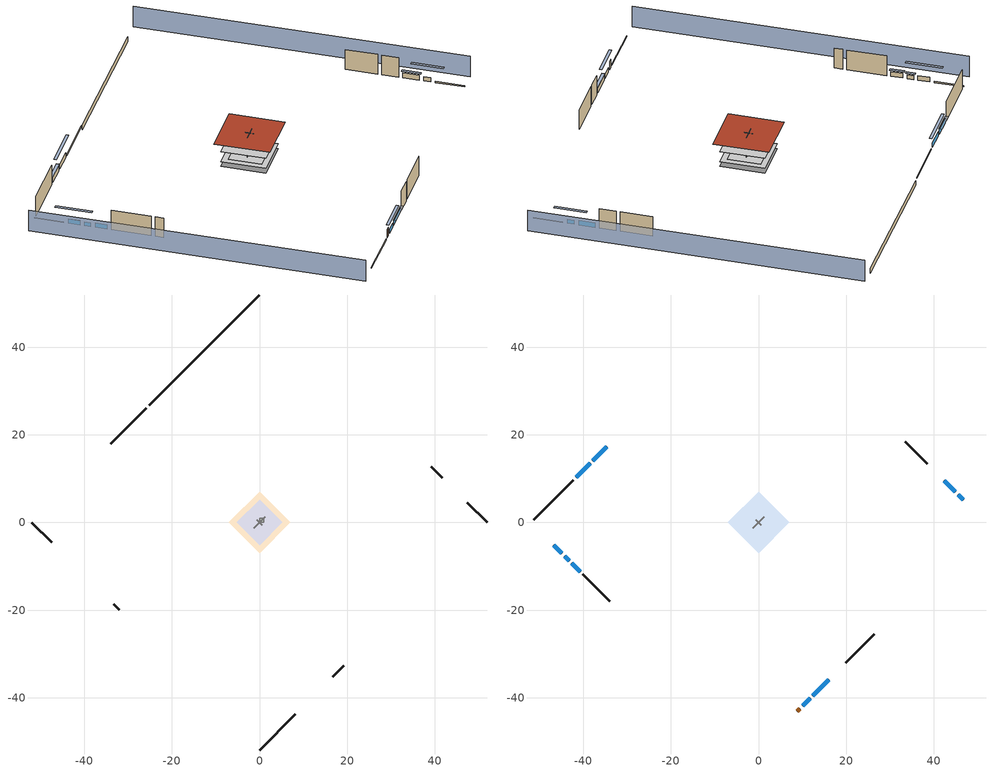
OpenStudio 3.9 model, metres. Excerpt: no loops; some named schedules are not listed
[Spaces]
garage 1
 floor foundation (Slab1 construction): -5.17,0 0,5.17 5.17,0 0,-5.17 z0
 wall outside (Wall1 construction): 41.76,10.16 39.18,12.75 z0.3:5.18
 wall outside (Wall2 construction): 16.7,-35.23 19.28,-32.64 z0.3:5.18
 wall outside (Wall9 construction): -33.31,-18.62 -32.01,-19.91 z0.3:5.18
 wall to conditioned space 1 (Wall5 construction Reversed): 1.29,1.29 -1.29,-1.29 z0.3:5.18
 wall to conditioned space 1 (Wall6 construction Reversed): -0.65,0.65 0.65,-0.65 z0.3:5.18
crawlspace - vented 1
 floor foundation (Slab2 construction): -6.99,0 0,6.99 6.99,0 0,-6.99 z-0.91
 wall outside (RimJoist1 construction): -25.81,26.12 -33.96,17.97 z0.3:0.61
 wall outside (RimJoist2 construction): 51.92,0 47.4,4.53 z0.3:0.61
 wall outside (RimJoist3 construction): 0,-51.92 8.15,-43.78 z0.3:0.61
 wall outside (RimJoist4 construction): -51.92,0 -47.4,-4.53 z0.3:0.61
 wall foundation (FoundationWall1 construction): 0,51.92 -25.15,26.77 z-0.91:0.3
central ac airloop ret air space
 floor adiabatic (AdiabaticConst): 0,0 0,1 1,1 1,0 z0
 wall adiabatic (AdiabaticConst): 0,1 0,0 1,0 1,1 0,1 z0:1
 ceiling adiabatic (AdiabaticConst): 1,0 1,1 0,1 0,0 z1
conditioned space 1
 floor to crawlspace - vented 1 (Floor1 construction): -6.99,0 0,6.99 6.99,0 0,-6.99 z0.3
 floor to garage 1 (Floor2 construction): -5.17,0 0,5.17 5.17,0 0,-5.17 z0.3
 floor adiabatic (AdiabaticFloorConstruction): -6.99,0 0,6.99 6.99,0 0,-6.99 z2.74
 wall outside (Wall3 construction): -42.27,9.65 -51.27,0.66 z0.3:5.18
 wall outside (Wall4 construction): 38.52,13.4 33.52,18.4 z0.3:5.18
 wall outside (Wall7 construction): 19.94,-31.99 26.47,-25.46 z0.3:5.18
 wall outside (Wall8 construction): -40.06,-11.86 -33.96,-17.96 z0.3:5.18
 wall outside (AdiabaticWallConstruction): -34.61,17.31 -37.79,14.14 / -38.44,13.48 -41.62,10.31 / 44.96,6.97 42.42,9.5 z0.3:1.52; 46.74,5.18 45.61,6.31 / 10.11,-41.82 11.78,-40.14 z0.3:1.37; 12.44,-39.49 16.04,-35.89 z0.3:1.43; -46.74,-5.18 -44.89,-7.04 / -42.57,-9.35 -40.72,-11.21 z0.3:1.46; -44.23,-7.69 -43.23,-8.7 z0.3:1.25
 wall outside (AdiabaticWallConstruction 1): 8.8,-43.12 9.45,-42.47 z0.3:2.34
 window (WindowConstruction): -34.61,17.31 -37.79,14.14 z0.3:1.52
 window (WindowConstruction 1): -38.44,13.48 -41.62,10.31 z0.3:1.52
 window (WindowConstruction 2): 46.74,5.18 45.61,6.31 z0.3:1.37
 window (WindowConstruction 3): 44.96,6.97 42.42,9.5 z0.3:1.52
 window (WindowConstruction 4): 10.11,-41.82 11.78,-40.14 z0.3:1.37
 window (WindowConstruction 5): 12.44,-39.49 16.04,-35.89 z0.3:1.43
 window (WindowConstruction 6): -46.74,-5.18 -44.89,-7.04 z0.3:1.46
 window (WindowConstruction 7): -44.23,-7.69 -43.23,-8.7 z0.3:1.25
 window (WindowConstruction 8): -42.57,-9.35 -40.72,-11.21 z0.3:1.46
 door (Door): 8.8,-43.12 9.45,-42.47 z0.3:2.34
 ceiling adiabatic (AdiabaticFloorConstruction): 0,-6.99 6.99,0 0,6.99 -6.99,0 z2.74
 roof outside (Roof1 construction): 0,8.69 -8.69,0 0,-8.69 8.69,0 z5.18
shading: -55.16,-3.23 -3.23,-55.16 / 55.16,3.23 3.23,55.16 z0:5.18; -39.73,12.2 -32.67,19.25 -33.1,19.68 -40.16,12.63 z4.27; -41.83,10.09 -38.23,13.7 -38.66,14.13 -42.26,10.52 z1.83; 43.68,8.25 48.68,3.24 49.11,3.67 44.11,8.68 z4.11; 42.2,9.72 45.17,6.75 45.6,7.18 42.64,10.15 z1.83; 13.72,-38.2 8.17,-43.76 8.6,-44.19 14.15,-38.63 z4.11; 16.25,-35.67 12.22,-39.7 12.65,-40.13 16.69,-36.1 z1.74; -42.95,-8.98 -48.68,-3.24 -49.11,-3.67 -43.38,-9.41 z4.21; -43.01,-8.91 -44.45,-7.48 -44.88,-7.91 -43.44,-9.34 z1.55; -40.5,-11.42 -42.79,-9.14 -43.22,-9.57 -40.93,-11.85 z1.77
[Site]
Portland Intl Arpt_OR: Latitude {deg}=45.59; Longitude {deg}=-122.6; Time Zone {hr}=-8; Elevation {m}=33; Terrain=Suburbs; Keep Site Location Information=Yes
[Site:GroundTemperature:Shallow]
10.2558, 8.96328, 8.85977, 9.47314, 11.9355, 14.3863, 16.5111, 17.8571, 17.9714, 16.8767, 14.8061, 12.4304
[Site:WaterMainsTemperature]
Calculation Method=Schedule; Temperature Schedule=mains temperature schedule
[Building]
Building 1
[Material] Roughness=Rough
Name | Thickness {m} | Conductivity {W/m-K} | Density {kg/m3} | Specific Heat {J/kg-K} | Thermal Absorptance | Solar Absorptance | Visible Absorptance
asphalt or fiberglass shingles | 0.00635 | 0.162714 | 1121.4 | 1465.45 | 0.9 | 0.85 | 0.85
roof rigid ins | 0.103632 | 0.029427 | 32.04 | 1214.23 | 0.9 | 0.7 | 0.7
osb sheathing 0.75 in. | 0.01905 | 0.115458 | 512.64 | 1214.23 | 0.9 | 0.7 | 0.7
roof stud and cavity | 0.2032 | 0.161866 | 78.34581 | 1123.46 | 0.9 | 0.7 | 0.7
gypsum board | 0.0127 | 0.160291 | 801 | 837.4 | 0.9 | 0.6 | 0.6
wood siding | 0.0254 | 0.102417 | 544.68 | 1172.36 | 0.9 | 0.85 | 0.85
osb sheathing 0.5 in. | 0.0127 | 0.115458 | 512.64 | 1214.23 | 0.9 | 0.7 | 0.7
wall stud and cavity | 0.1397 | 0.727959 | 139.0536 | 1170.24 | 0.9 | 0.6 | 0.6
wall stud and cavity 1 | 0.1397 | 0.0782429 | 139.0536 | 1170.24 | 0.9 | 0.7 | 0.7
wall rigid ins; wall rigid ins 1 | 0.051816 | 0.029427 | 32.04 | 1214.23
wall stud and cavity 2 | 0.1397 | 0.744709 | 139.0536 | 1170.24 | 0.9 | 0.7 | 0.7
rim joist stud and cavity | 0.0508 | 0.178688 | 50.32683 | 1063.81 | 0.9 | 0.6 | 0.6
floor stud and cavity | 0.1397 | 0.0972396 | 92.3553 | 1139.71 | 0.9 | 0.7 | 0.7
floor rigid ins | 0.051816 | 0.029427 | 32.04 | 1214.23 | 0.9 | 0.7 | 0.7
floor covering | 0.0127 | 0.0433444 | 54.468 | 1339.84 | 0.9 | 0.6 | 0.6
concrete 4.0 in. | 0.1016 | 1.803125 | 2242.8 | 837.4 | 0.9 | 0.7 | 0.7
concrete 8.0 in. | 0.2032 | 1.803125 | 2242.8 | 837.4 | 0.9 | 0.7 | 0.7
soil 0.5 in. | 0.0127 | 1.9041 | 1842.3 | 418.7 | 0.9 | 0.7 | 0.7
wood siding 1; wood siding 2 | 0.0254 | 0.102417 | 544.68 | 1172.36
wall rigid ins 2; floor rigid ins 1 | 0.512978 | 0.029427 | 32.04 | 1214.23 | 0.9 | 0.7 | 0.7
wall stud and cavity 3 | 0.0889 | 0.380278 | 52.3479 | 1209.89 | 0.9 | 0.7 | 0.7
door material | 0.04445 | 0.0612267 | 512.64 | 1214.23 | 0.9 | 0.7 | 0.7
floor stud and cavity 1 | 0.1397 | 1.75129 | 37.0049 | 1207.88 | 0.9 | 0.7 | 0.7
wall stud and cavity 4 | 0.0889 | 0.391764 | 83.0341 | 1211.67 | 0.9 | 0.7 | 0.7
furniture material conditioned space 1; furniture material garage 1 | 0.1524 | 0.115458 | 640.8 | 1214.23 | 0.9 | 0.6 | 0.6
[Construction]
Roof1 construction: asphalt or fiberglass shingles, roof rigid ins, osb sheathing 0.75 in., roof stud and cavity, gypsum board
Wall1 construction; Wall2 construction; Wall9 construction: wood siding, osb sheathing 0.5 in., wall stud and cavity
Wall3 construction; Wall4 construction; Wall7 construction; Wall8 construction: wood siding, osb sheathing 0.5 in., wall stud and cavity 1, gypsum board
Wall5 construction Reversed: gypsum board, wall stud and cavity 2, osb sheathing 0.5 in., wall rigid ins
Wall6 construction Reversed: gypsum board, wall stud and cavity 2, osb sheathing 0.5 in., wall rigid ins 1
RimJoist1 construction; RimJoist2 construction; RimJoist3 construction; RimJoist4 construction: wood siding, rim joist stud and cavity
Floor1 construction; Floor2 construction: floor stud and cavity, floor rigid ins, osb sheathing 0.75 in., floor covering
Slab1 construction: concrete 4.0 in.
FoundationWall1 construction: concrete 8.0 in.
Slab2 construction: soil 0.5 in.
WindowConstruction; WindowConstruction 1; WindowConstruction 2; WindowConstruction 3; WindowConstruction 4; WindowConstruction 5; WindowConstruction 6; WindowConstruction 7; WindowConstruction 8: WindowMaterial
AdiabaticWallConstruction: wood siding 1, wall rigid ins 2, wall stud and cavity 3, gypsum board
Door: door material
AdiabaticWallConstruction 1: wood siding 2, wall rigid ins 2, wall stud and cavity 3, gypsum board
AdiabaticFloorConstruction: floor stud and cavity 1, floor rigid ins 1, osb sheathing 0.75 in., floor covering
PartitionWallConstruction: gypsum board, wall stud and cavity 4, gypsum board
furniture construction conditioned space 1: furniture material conditioned space 1
furniture construction garage 1: furniture material garage 1
AdiabaticConst: Adiabatic
[WindowMaterial:SimpleGlazingSystem]
WindowMaterial: U-Factor {W/m2-K}=4.31528; Solar Heat Gain Coefficient=0.67
[Material:NoMass]
Adiabatic: Roughness=Rough; Thermal Resistance {m2-K/W}=176.1
[ThermalZone] Multiplier=1; Use Ideal Air Loads=No
Name | Volume {m3} | Thermostat
conditioned space | 606.66 | conditioned space temperature setpoint
garage | 130.484
crawlspace - vented | 119.044
central ac airloop ret air zone | 1
[Sizing:Zone] Zone Cooling Design Supply Air Temperature Input Method=SupplyAirTemperature; Zone Cooling Design Supply Air Temperature {C}=14; Zone Cooling Design Supply Air Temperature Difference {deltaC}=11.11; Zone Heating Design Supply Air Temperature Input Method=SupplyAirTemperature; Zone Heating Design Supply Air Temperature {C}=40; Zone Heating Design Supply Air Temperature Difference {deltaC}=11.11; Zone Cooling Design Supply Air Humidity Ratio {kg-H2O/kg-air}=0.0085; Zone Heating Design Supply Air Humidity Ratio {kg-H2O/kg-air}=0.008; Cooling Design Air Flow Method=DesignDay; Heating Design Air Flow Method=DesignDay; Account for Dedicated Outdoor Air System=No; Dedicated Outdoor Air System Control Strategy=NeutralSupplyAir; Dedicated Outdoor Air Low Setpoint Temperature for Design {C}=autosize; Dedicated Outdoor Air High Setpoint Temperature for Design {C}=autosize; Zone Load Sizing Method=Sensible Load Only No Latent Load; Zone Latent Cooling Design Supply Air Humidity Ratio Input Method=HumidityRatioDifference; Zone Cooling Design Supply Air Humidity Ratio Difference {kgWater/kgDryAir}=0.005; Zone Latent Heating Design Supply Air Humidity Ratio Input Method=HumidityRatioDifference; Zone Humidification Design Supply Air Humidity Ratio Difference {kgWater/kgDryAir}=0.005; Sizing Option=Coincident
garage; crawlspace - vented; central ac airloop ret air zone
[Space]
Name | Thermal Zone | Volume {m3}
conditioned space 1 | conditioned space | 606.66
garage 1 | garage | 130.484
crawlspace - vented 1 | crawlspace - vented | 119.044
central ac airloop ret air space | central ac airloop ret air zone
[ThermostatSetpoint:DualSetpoint]
conditioned space temperature setpoint: Heating Setpoint Temperature Schedule=heating setpoint; Cooling Setpoint Temperature Schedule=cooling setpoint; Temperature Difference Between Cutout And Setpoint {deltaC}=0
[Foundation:Kiva] Wall Depth Below Slab {m}=0.2032
Name | Initial Indoor Air Temperature {C} | Wall Height Above Grade {m}
Foundation Kiva 1 | 13.4258 | 0.1016
Foundation Kiva 2 | 8.24991 | 0.3048
[Foundation:Kiva:Settings]
Soil Conductivity {W/m-K}=1.9041; Soil Density {kg/m3}=1842.3; Soil Specific Heat {J/kg-K}=418.7; Ground Solar Absorptivity=0.9; Ground Thermal Absorptivity=0.9; Ground Surface Roughness {m}=0.03; Far-Field Width {m}=40; Deep-Ground Boundary Condition=ZeroFlux; Deep-Ground Depth {m}=40; Minimum Cell Dimension {m}=0.2; Maximum Cell Growth Coefficient=3; Simulation Timestep=Timestep
[SurfaceProperty:ExposedFoundationPerimeter] Exposed Perimeter Calculation Method=TotalExposedPerimeter
Name | Total Exposed Perimeter {m}
Slab1 | 18.288
Slab2 | 35.57016
[SurfaceProperty:IncidentSolarMultiplier] Incident Solar Multiplier=1; Incident Solar Multiplier Schedule=trans schedule winter=0.85 summer=0.7
Window1; Window2; Window3; Window4; Window5; Window6; Window7; Window8; Window9
[InternalMass:Definition] Design Level Calculation Method=SurfaceArea
Name | Construction | Surface Area {m2}
partition wall mass | PartitionWallConstruction | 248.794
furniture mass conditioned space 1 | furniture construction conditioned space 1 | 99.51774
furniture mass garage 1 | furniture construction garage 1 | 5.35122
[InternalMass] Multiplier=1
Name | Internal Mass Definition | Space or SpaceType
partition wall mass | partition wall mass | conditioned space 1
furniture mass conditioned space 1 | furniture mass conditioned space 1 | conditioned space 1
furniture mass garage 1 | furniture mass garage 1 | garage 1
[EnergyManagementSystem:Sensor]
Name | Output Variable or Output Meter Index Key | Output Variable or Output Meter
water_heater_amb_temp | garage | Zone Mean Air Temperature
water_heater_amb_rh | garage | Zone Air Relative Humidity
water_heater_T_set | water heater setpoint | Schedule Value
out_pb_s |  | Site Outdoor Air Barometric Pressure
out_wt_s |  | Site Outdoor Air Humidity Ratio
site_vw_s |  | Site Wind Speed
cool_season | cooling season schedule | Schedule Value
central_ac_airloop_AH_MFR_s | Node 8 | System Node Mass Flow Rate
central_ac_airloop_AH_VFR_s | Node 8 | System Node Current Density Volume Flow Rate
central_ac_airloop_AH_Tout_s | Node 8 | System Node Temperature
central_ac_airloop_AH_Wout_s | Node 8 | System Node Humidity Ratio
central_ac_airloop_RA_T_s | Node 11 | System Node Temperature
central_ac_airloop_Ra_W_s | Node 11 | System Node Humidity Ratio
central_ac_airloop_0_DZ_T_s | crawlspace - vented | Zone Air Temperature
central_ac_airloop_0_DZ_W_s | crawlspace - vented | Zone Mean Air Humidity Ratio
natural_vent_s | natural vent schedule | Schedule Value
htg_sp_s | heating setpoint | Schedule Value
clg_sp_s | cooling setpoint | Schedule Value
mech_vent_range_fan_0_sch_s | mech vent range fan 0 schedule | Schedule Value
mech_vent_bath_fan_0_sch_s | mech vent bath fan 0 schedule | Schedule Value
clothes_dryer_exhaust_0_sch_s | clothes_dryer | Schedule Value
htg_load_cond |  | Heating:EnergyTransfer:Zone:CONDITIONED SPACE
clg_load_cond |  | Cooling:EnergyTransfer:Zone:CONDITIONED SPACE
htg_load_duct |  | Heating:EnergyTransfer:Zone:CENTRAL AC AIRLOOP RET AIR ZONE
clg_load_duct |  | Cooling:EnergyTransfer:Zone:CENTRAL AC AIRLOOP RET AIR ZONE
s_conv | Floor1 | Surface Inside Face Convection Heat Gain Energy
s_ig | Floor1 | Surface Inside Face Internal Gains Radiation Heat Gain Energy
s_sol | Floor1 | Surface Inside Face Solar Radiation Heat Gain Energy
s_lgt | Floor1 | Surface Inside Face Lights Radiation Heat Gain Energy
s_surf | Floor1 | Surface Inside Face Net Surface Thermal Radiation Heat Gain Energy
s_conv_1 | Floor2 | Surface Inside Face Convection Heat Gain Energy
s_ig_1 | Floor2 | Surface Inside Face Internal Gains Radiation Heat Gain Energy
s_sol_1 | Floor2 | Surface Inside Face Solar Radiation Heat Gain Energy
s_lgt_1 | Floor2 | Surface Inside Face Lights Radiation Heat Gain Energy
s_surf_1 | Floor2 | Surface Inside Face Net Surface Thermal Radiation Heat Gain Energy
s_conv_2 | inferred conditioned ceiling | Surface Inside Face Convection Heat Gain Energy
s_ig_2 | inferred conditioned ceiling | Surface Inside Face Internal Gains Radiation Heat Gain Energy
s_sol_2 | inferred conditioned ceiling | Surface Inside Face Solar Radiation Heat Gain Energy
s_lgt_2 | inferred conditioned ceiling | Surface Inside Face Lights Radiation Heat Gain Energy
s_surf_2 | inferred conditioned ceiling | Surface Inside Face Net Surface Thermal Radiation Heat Gain Energy
s_conv_3 | inferred conditioned floor | Surface Inside Face Convection Heat Gain Energy
s_ig_3 | inferred conditioned floor | Surface Inside Face Internal Gains Radiation Heat Gain Energy
s_sol_3 | inferred conditioned floor | Surface Inside Face Solar Radiation Heat Gain Energy
s_lgt_3 | inferred conditioned floor | Surface Inside Face Lights Radiation Heat Gain Energy
s_surf_3 | inferred conditioned floor | Surface Inside Face Net Surface Thermal Radiation Heat Gain Energy
s_conv_4 | Roof1 | Surface Inside Face Convection Heat Gain Energy
s_ig_4 | Roof1 | Surface Inside Face Internal Gains Radiation Heat Gain Energy
s_sol_4 | Roof1 | Surface Inside Face Solar Radiation Heat Gain Energy
s_lgt_4 | Roof1 | Surface Inside Face Lights Radiation Heat Gain Energy
s_surf_4 | Roof1 | Surface Inside Face Net Surface Thermal Radiation Heat Gain Energy
ss_sol | Door1 | Surface Inside Face Solar Radiation Heat Gain Energy
ss_lgt | Door1 | Surface Inside Face Lights Radiation Heat Gain Energy
ss_conv | Door1 | Surface Inside Face Convection Heat Gain Energy
ss_ig | Door1 | Surface Inside Face Internal Gains Radiation Heat Gain Energy
ss_surf | Door1 | Surface Inside Face Net Surface Thermal Radiation Heat Gain Energy
ss_conv_1 | Window1 | Surface Inside Face Convection Heat Gain Energy
ss_ig_1 | Window1 | Surface Inside Face Internal Gains Radiation Heat Gain Energy
ss_surf_1 | Window1 | Surface Inside Face Net Surface Thermal Radiation Heat Gain Energy
ss_trans_in | Window1 | Surface Window Transmitted Solar Radiation Rate
ss_back_out | Window1 | Surface Window Shortwave from Zone Back Out Window Heat Transfer Rate
ss_trans_out | Window1 | Surface Inside Face Initial Transmitted Diffuse Transmitted Out Window Solar Radiation Rate
ss_conv_2 | Window2 | Surface Inside Face Convection Heat Gain Energy
ss_ig_2 | Window2 | Surface Inside Face Internal Gains Radiation Heat Gain Energy
ss_surf_2 | Window2 | Surface Inside Face Net Surface Thermal Radiation Heat Gain Energy
ss_trans_in_1 | Window2 | Surface Window Transmitted Solar Radiation Rate
ss_back_out_1 | Window2 | Surface Window Shortwave from Zone Back Out Window Heat Transfer Rate
ss_trans_out_1 | Window2 | Surface Inside Face Initial Transmitted Diffuse Transmitted Out Window Solar Radiation Rate
ss_conv_3 | Window3 | Surface Inside Face Convection Heat Gain Energy
ss_ig_3 | Window3 | Surface Inside Face Internal Gains Radiation Heat Gain Energy
ss_surf_3 | Window3 | Surface Inside Face Net Surface Thermal Radiation Heat Gain Energy
ss_trans_in_2 | Window3 | Surface Window Transmitted Solar Radiation Rate
ss_back_out_2 | Window3 | Surface Window Shortwave from Zone Back Out Window Heat Transfer Rate
[OtherEquipment:Definition] Design Level Calculation Method=EquipmentLevel
Name | Design Level {W} | Fraction Latent | Fraction Radiant | Fraction Lost
water heater sens; central ac airloop_0 SupSensLkToCond; central ac airloop_0 SupCondToLv; central ac airloop_0 RetCondToRP; central ac airloop_0 RetSensLkToRP; central ac airloop_0 SupCondToDZ; central ac airloop_0 RetCondToDZ; central ac airloop_0 SupSensLkToDZ; mech vent house fan sensible load | 0 | 0 | 0 | 0
water heater lat; central ac airloop_0 SupLatLkToCond; central ac airloop_0 RetLatLkToRP; central ac airloop_0 SupLatLkToDZ; mech vent house fan latent load | 0 | 1 | 0 | 0
water heater energy adjustment1 | 0.01 | 0 | 0 | 1
clothes dryer 2 | 0 | 0.015 | 0.081 | 0.85
cooking range 2 | 0 | 0.08 | 0.432 | 0.2
general water use sensible | -116.29 | 0 | 0.6 | 0
general water use latent | 117.996 | 1 | 0 | 0
[OtherEquipment]
Name | Other Equipment Definition | Space or SpaceType | Schedule | Fuel Type
water heater sens | water heater sens | garage 1 | Always On Discrete
water heater lat | water heater lat | garage 1 | Always On Discrete
water heater energy adjustment1 | water heater energy adjustment1 | garage 1 | Always On Discrete | Electricity
clothes dryer 1 | clothes dryer 2 | conditioned space 1 | clothes_dryer | Electricity
cooking range 1 | cooking range 2 | conditioned space 1 | cooking_range | Electricity
general water use sensible | general water use sensible | conditioned space 1 | general water use schedule
general water use latent | general water use latent | conditioned space 1 | general water use schedule
central ac airloop_0 SupSensLkToCond | central ac airloop_0 SupSensLkToCond | conditioned space 1 | Always On Discrete
central ac airloop_0 SupLatLkToCond | central ac airloop_0 SupLatLkToCond | conditioned space 1 | Always On Discrete
central ac airloop_0 SupCondToLv | central ac airloop_0 SupCondToLv | conditioned space 1 | Always On Discrete
central ac airloop_0 RetCondToRP | central ac airloop_0 RetCondToRP | central ac airloop ret air space | Always On Discrete
central ac airloop_0 RetSensLkToRP | central ac airloop_0 RetSensLkToRP | central ac airloop ret air space | Always On Discrete
central ac airloop_0 RetLatLkToRP | central ac airloop_0 RetLatLkToRP | central ac airloop ret air space | Always On Discrete
central ac airloop_0 SupCondToDZ | central ac airloop_0 SupCondToDZ | crawlspace - vented 1 | Always On Discrete
central ac airloop_0 RetCondToDZ | central ac airloop_0 RetCondToDZ | crawlspace - vented 1 | Always On Discrete
central ac airloop_0 SupSensLkToDZ | central ac airloop_0 SupSensLkToDZ | crawlspace - vented 1 | Always On Discrete
central ac airloop_0 SupLatLkToDZ | central ac airloop_0 SupLatLkToDZ | crawlspace - vented 1 | Always On Discrete
mech vent house fan sensible load | mech vent house fan sensible load | conditioned space 1 | Always On Discrete
mech vent house fan latent load | mech vent house fan latent load | conditioned space 1 | Always On Discrete
[ElectricEquipment:Definition] Design Level Calculation Method=EquipmentLevel
Name | Design Level {W} | Fraction Latent | Fraction Radiant | Fraction Lost
clothes washer | 263.873 | 0.03 | 0.162 | 0.7
clothes dryer | 6369.75 | 0.015 | 0.081 | 0.85
dishwasher | 551.761 | 0.3 | 0.18 | 0.4
fridge | 57.5342 | 0 | 0.6 | 0
freezer | 194.914 | 0 | 0.6 | 0
cooking range | 1802.51 | 0.08 | 0.432 | 0.2
misc tv | 1336.65 | 0 | 0.6 | 0
misc plug loads | 1094.44 | 0.021 | 0.558 | 0.049
whole house fan; mech vent house fan | 0 | 0 | 0 | 1
mech vent house fan cfis | 0 | 0 | 0 | 0
mech vent range fan 0; mech vent bath fan 0 | 30 | 0 | 0 | 1
[ElectricEquipment]
Name | Electric Equipment Definition | Space or SpaceType | Schedule
clothes washer | clothes washer | conditioned space 1 | clothes_washer
clothes dryer | clothes dryer | conditioned space 1 | clothes_dryer
dishwasher | dishwasher | conditioned space 1 | dishwasher
fridge | fridge | conditioned space 1 | fridge schedule
freezer | freezer | garage 1 | freezer schedule
cooking range | cooking range | conditioned space 1 | cooking_range
misc tv | misc tv | conditioned space 1 | plug_loads_tv
misc plug loads | misc plug loads | conditioned space 1 | plug_loads_other
whole house fan | whole house fan | conditioned space 1 | Always On Discrete
mech vent house fan | mech vent house fan | conditioned space 1 | mech vent house fan schedule
mech vent house fan cfis | mech vent house fan cfis | conditioned space 1 | mech vent house fan cfis schedule
mech vent range fan 0 | mech vent range fan 0 | conditioned space 1 | mech vent range fan 0 schedule
mech vent bath fan 0 | mech vent bath fan 0 | conditioned space 1 | mech vent bath fan 0 schedule
[WaterUse:Equipment:Definition]
Name | Peak Flow Rate {m3/s}
clothes washer | 1.2262e-05
dishwasher | 5.85587e-06
[Lights:Definition] Design Level Calculation Method=LightingLevel; Fraction Radiant=0.6; Fraction Visible=0.2; Return Air Fraction=0
Name | Lighting Level {W}
interior lighting | 456.2
garage lighting | 12.7925
[Lights] Fraction Replaceable=1
Name | Lights Definition | Space or SpaceType | Schedule
interior lighting | interior lighting | conditioned space 1 | lighting_interior
garage lighting | garage lighting | garage 1 | lighting_garage
[Exterior:Lights:Definition]
exterior lighting: Design Level {W}=13.4573
[Exterior:Lights]
exterior lighting: Exterior Lights Definition=exterior lighting; Schedule=exterior lighting schedule
[People:Definition]
occupants: Number of People Calculation Method=People; Number of People {people}=6; Fraction Radiant=0.314171; Sensible Heat Fraction=0.56303; Carbon Dioxide Generation Rate {m3/s-W}=0; Enable ASHRAE 55 Comfort Warnings=No; Mean Radiant Temperature Calculation Type=EnclosureAveraged
[People]
occupants: People Definition=occupants; Space or SpaceType=conditioned space 1; Number of People Schedule=occupants; Activity Level Schedule=occupants activity schedule; Multiplier=1
[ZoneMixing] Schedule=Always On Continuous; Design Flow Rate Calculation Method=Flow/Zone; Design Flow Rate {m3/s}=0
Name | Zone or Space | Source Zone or Space
central ac airloop_0 ZoneMixDZToCond mix | conditioned space | crawlspace - vented
central ac airloop_0 ZoneMixCondToDZ mix | crawlspace - vented | conditioned space
[SpaceInfiltration:DesignFlowRate] Schedule=Always On Discrete
Name | Space or SpaceType | Design Flow Rate Calculation Method | Design Flow Rate {m3/s} | Air Changes per Hour {1/hr} | Constant Term Coefficient | Temperature Term Coefficient | Velocity Term Coefficient | Velocity Squared Term Coefficient
natural vent flow; whole house fan flow; infil flow | conditioned space 1 | Flow/Space | 0
infil crawlspace - vented 1 | crawlspace - vented 1 | AirChanges/Hour |  | 2.6013 | 1 | 0 | 0 | 0
crawlspace_vented 1 duct leakage imbalance infil flow | crawlspace - vented 1 | Flow/Space | 0
[SpaceInfiltration:EffectiveLeakageArea]
infil garage 1: Space or SpaceType=garage 1; Schedule=Always On Discrete; Effective Air Leakage Area {cm2}=407.755; Stack Coefficient=0.000129147; Wind Coefficient=4.64657e-05
